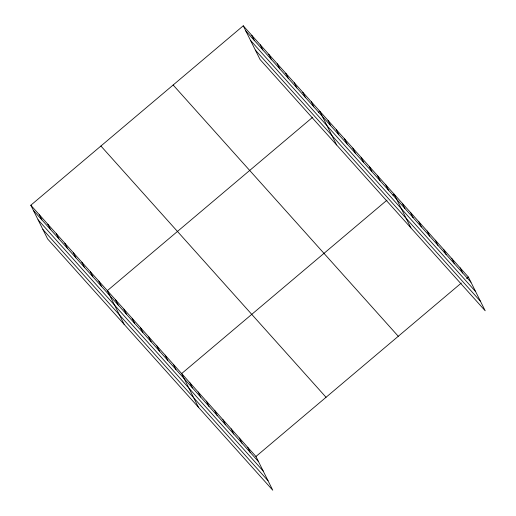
<?xml version="1.0" encoding="UTF-8"?>
<svg xmlns="http://www.w3.org/2000/svg" width="516" height="516" viewBox="0 0 516 516"><rect width="100%" height="100%" fill="white"/><g stroke="black" fill="none" stroke-linecap="round" stroke-linejoin="round"><path stroke-width="0.77" d="M30.812 205.226L255.942 456.492L272.751 490.2L47.62 238.934L30.812 205.226L243.249 25.8L468.38 277.066L485.188 310.774L260.058 59.508L243.249 25.8M312.728 117.203L107.354 290.656L124.163 324.364M318.617 112.224L319.797 111.23L336.6 144.938M387.019 200.118L181.651 373.571L198.454 407.285M392.908 195.145L394.089 194.145L410.897 227.859M255.942 456.492L461.31 283.039M466.612 278.556L468.38 277.066M245.81 30.928L470.94 282.194M250.512 40.364L475.642 291.63M255.356 50.078L480.486 301.344M173.144 85.011L398.275 336.277M100.917 146.015L326.048 397.281M33.372 210.354L258.503 461.62M38.074 219.784L263.205 471.05M42.918 229.504L268.049 480.77M460.124 267.849L462.684 272.983M451.874 258.639L454.428 263.773M443.618 249.428L446.172 254.556M435.362 240.211L437.923 245.345M427.106 231L429.667 236.128M418.85 221.79L421.411 226.917M410.601 212.573L413.155 217.707M402.345 203.362L404.899 208.49M385.833 184.934L388.393 190.062M377.577 175.724L380.137 180.852M369.327 166.507L371.881 171.641M361.071 157.296L363.625 162.424M352.815 148.086L355.369 153.213M344.559 138.869L347.12 144.003M336.303 129.658L338.864 134.786M328.047 120.441L330.608 125.575M311.29 101.736L313.851 106.87M302.782 92.248L305.343 97.376M294.281 82.754L296.835 87.881M285.774 73.259L288.334 78.393M277.273 63.771L279.827 68.899M268.765 54.277L271.326 59.404M260.257 44.782L262.818 49.917M251.756 35.294L254.311 40.422M247.686 447.275L250.247 452.409M239.43 438.065L241.991 443.192M231.181 428.848L233.735 433.982M222.925 419.637L225.479 424.771M214.669 410.426L217.223 415.554M206.413 401.209L208.974 406.344M198.157 391.999L200.718 397.127M189.901 382.788L192.462 387.916M173.395 364.361L175.95 369.488M165.139 355.143L167.7 360.278M156.883 345.933L159.444 351.061M148.627 336.722L151.188 341.85M140.378 327.505L142.932 332.639M132.122 318.295L134.676 323.422M123.866 309.078L126.426 314.212M115.61 299.867L118.17 305.001M98.853 281.162L101.407 286.296M90.345 271.668L92.906 276.802M81.844 262.18L84.398 267.307M73.337 252.685L75.891 257.819M64.829 243.191L67.39 248.325M56.328 233.703L58.882 238.831M47.82 224.208L50.381 229.343M39.319 214.714L41.873 219.848"/></g></svg>
